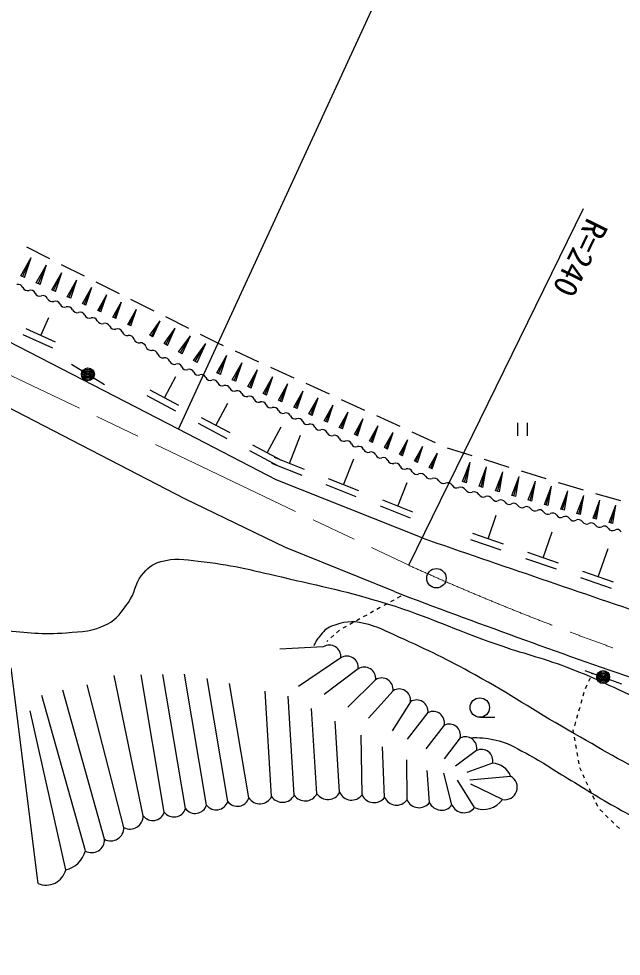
# Model space of a CAD drawing. Units: millimetres, scale not verified. Extents: x 40000 to 680000, y 20000 to 380000.
# Drawn here: x 254806 to 301336, y 248558 to 320937 of the extents above; entities that cross this region are included whole.
import ezdxf
from ezdxf.enums import TextEntityAlignment as Align

# ---------------------------------------------------------------- set-up
doc = ezdxf.new("R2010")
doc.units = ezdxf.units.MM
doc.header["$LTSCALE"] = 1000
doc.linetypes.add('CHAIN', pattern=[18.5, 12, -1.5, 3.5, -1.5])
for name, color, linetype, lineweight in [('M-BGD', 7, 'Continuous', 25), ('M-BMK', 2, 'CHAIN', 13), ('M-BMK-SRVR', 3, 'Continuous', 25), ('M-STR-STRC', 7, 'Continuous', 25)]:
    doc.layers.add(name, color=color, linetype=linetype, lineweight=lineweight)
doc.styles.add('ＭＳ ゴシック', font='')
doc.styles.get('ＭＳ ゴシック').set_extended_font_data('MS Gothic')

msp = doc.modelspace()

# ---------------------------------------------------------------- linework, layer by layer
at = {"layer": 'M-BGD'}
for p, q in [((284926, 278742), (298415, 306275)), ((255403, 303322), (257190, 302425)), ((254955, 301085), (255772, 302508)), ((255104, 301018), (255772, 302508)), ((255253, 300951), (255772, 302508)), ((256162, 300544), (256954, 301926)), ((256306, 300479), (256954, 301926)), ((256451, 300414), (256954, 301926)), ((258084, 301976), (259871, 301079)), ((257359, 300007), (258128, 301348)), ((257500, 299945), (258128, 301348)), ((257640, 299882), (258128, 301348)), ((255253, 300951), (254955, 301085)), ((256451, 300414), (256162, 300544)), ((258548, 299475), (259294, 300774)), ((258684, 299414), (259294, 300774)), ((258820, 299353), (259294, 300774)), ((260765, 300630), (262552, 299733)), ((257640, 299882), (257359, 300007)), ((259729, 298946), (260451, 300205)), ((259860, 298887), (260451, 300205)), ((259992, 298828), (260451, 300205)), ((258820, 299353), (258548, 299475)), ((259992, 298828), (259729, 298946)), ((260901, 298421), (261600, 299639)), ((261028, 298364), (261600, 299639)), ((261156, 298306), (261600, 299639)), ((262064, 297899), (262741, 299078)), ((262188, 297844), (262741, 299078)), ((262311, 297789), (262741, 299078)), ((263446, 299284), (265233, 298386)), ((267152, 289243), (249691, 298235)), ((261156, 298306), (260901, 298421)), ((263219, 297335), (263895, 298514)), ((263342, 297280), (263895, 298514)), ((263466, 297224), (263895, 298514)), ((256505, 296478), (257137, 297872)), ((262311, 297789), (262064, 297899)), ((264929, 296508), (265726, 297609)), ((265046, 296440), (265726, 297609)), ((265163, 296372), (265726, 297609)), ((266127, 297938), (267914, 297040)), ((257644, 295962), (255367, 296994)), ((263466, 297224), (263219, 297335)), ((266035, 295865), (266884, 297039)), ((266159, 295792), (266884, 297039)), ((266284, 295720), (266884, 297039)), ((257437, 295507), (255160, 296539)), ((265163, 296372), (264929, 296508)), ((267156, 295212), (268060, 296460)), ((267289, 295135), (268060, 296460)), ((267421, 295058), (268060, 296460)), ((268808, 296591), (270211, 295886)), ((266284, 295720), (266035, 295865)), ((268294, 294551), (269251, 295874)), ((268434, 294469), (269251, 295874)), ((268575, 294387), (269251, 295874)), ((270211, 295886), (270602, 295708)), ((267421, 295058), (267156, 295212)), ((270104, 293603), (270877, 294956)), ((270245, 293540), (270877, 294956)), ((270387, 293476), (270877, 294956)), ((271511, 295292), (273330, 294461)), ((267636, 283869), (247736, 294159)), ((258872, 294276), (261423, 292697)), ((268575, 294387), (268294, 294551)), ((271298, 293070), (272062, 294405)), ((271438, 293007), (272062, 294405)), ((271578, 292945), (272062, 294405)), ((274240, 294045), (276059, 293214)), ((266061, 291667), (266942, 293315)), ((270387, 293476), (270104, 293603)), ((272489, 292538), (273243, 293857)), ((272627, 292476), (273243, 293857)), ((272765, 292415), (273243, 293857)), ((273677, 292008), (274421, 293310)), ((273813, 291947), (274421, 293310)), ((273949, 291886), (274421, 293310)), ((271578, 292945), (271298, 293070)), ((272765, 292415), (272489, 292538)), ((274860, 291480), (275595, 292764)), ((274995, 291420), (275595, 292764)), ((275129, 291360), (275595, 292764)), ((276968, 292798), (278787, 291967)), ((266928, 290637), (264723, 291815)), ((267163, 291078), (264958, 292256)), ((273949, 291886), (273677, 292008)), ((276041, 290953), (276766, 292221)), ((276174, 290894), (276766, 292221)), ((276306, 290835), (276766, 292221)), ((270030, 289546), (270946, 291262)), ((275129, 291360), (274860, 291480)), ((277218, 290428), (277933, 291679)), ((277349, 290369), (277933, 291679)), ((277479, 290311), (277933, 291679)), ((278391, 289904), (279097, 291138)), ((278520, 289846), (279097, 291138)), ((278649, 289789), (279097, 291138)), ((279697, 291551), (281516, 290720)), ((276306, 290835), (276041, 290953)), ((277479, 290311), (277218, 290428)), ((279561, 289382), (280257, 290599)), ((279688, 289325), (280257, 290599)), ((279815, 289268), (280257, 290599)), ((282425, 290304), (284244, 289473)), ((270897, 288516), (268692, 289694)), ((271132, 288957), (268927, 290135)), ((278649, 289789), (278391, 289904)), ((280727, 288862), (281413, 290062)), ((280853, 288806), (281413, 290062)), ((280978, 288749), (281413, 290062)), ((281890, 288343), (282567, 289527)), ((282014, 288287), (282567, 289527)), ((282138, 288232), (282567, 289527)), ((293327, 289737), (293327, 288737)), ((294077, 289737), (294077, 288737)), ((274683, 285351), (267152, 289243)), ((273999, 287426), (275074, 289438)), ((279815, 289268), (279561, 289382)), ((280978, 288749), (280727, 288862)), ((283049, 287825), (283716, 288993)), ((283171, 287771), (283716, 288993)), ((283293, 287716), (283716, 288993)), ((285154, 289057), (286973, 288226)), ((275708, 286596), (276566, 288778)), ((282138, 288232), (281890, 288343)), ((284205, 287309), (284863, 288460)), ((284325, 287256), (284863, 288460)), ((284446, 287202), (284863, 288460)), ((274866, 286396), (272661, 287574)), ((275102, 286837), (272896, 288015)), ((283293, 287716), (283049, 287825)), ((285357, 286795), (286006, 287929)), ((285476, 286742), (286006, 287929)), ((285595, 286689), (286006, 287929)), ((286506, 286282), (287145, 287400)), ((286623, 286230), (287145, 287400)), ((286740, 286178), (287145, 287400)), ((287885, 287816), (289794, 287221)), ((276872, 286139), (274545, 287053)), ((279896, 284950), (280685, 286958)), ((284446, 287202), (284205, 287309)), ((285595, 286689), (285357, 286795)), ((289080, 285201), (289669, 286710)), ((289235, 285158), (289669, 286710)), ((289391, 285115), (289669, 286710)), ((290749, 286924), (292658, 286329)), ((276689, 285673), (274362, 286588)), ((286740, 286178), (286506, 286282)), ((290352, 284846), (290934, 286338)), ((290505, 284803), (290934, 286338)), ((290659, 284760), (290934, 286338)), ((291620, 284492), (292196, 285966)), ((291772, 284449), (292196, 285966)), ((291924, 284407), (292196, 285966)), ((293613, 286032), (295523, 285437)), ((285960, 280853), (274683, 285351)), ((281060, 284493), (278733, 285407)), ((289391, 285115), (289080, 285201)), ((292885, 284138), (293453, 285595)), ((293035, 284097), (293453, 285595)), ((293185, 284055), (293453, 285595)), ((294146, 283786), (294708, 285226)), ((294294, 283745), (294708, 285226)), ((294442, 283703), (294708, 285226)), ((280877, 284028), (278550, 284942)), ((284085, 283304), (284805, 285138)), ((290659, 284760), (290352, 284846)), ((291924, 284407), (291620, 284492)), ((295404, 283435), (295959, 284857)), ((295550, 283394), (295959, 284857)), ((295696, 283353), (295959, 284857)), ((296477, 285139), (297112, 284941)), ((296658, 283084), (297206, 284490)), ((296802, 283044), (297206, 284490)), ((296947, 283004), (297206, 284490)), ((297112, 284941), (298395, 284572)), ((275419, 280109), (267636, 283869)), ((285248, 282847), (282921, 283761)), ((293185, 284055), (292885, 284138)), ((294442, 283703), (294146, 283786)), ((297908, 282735), (298450, 284123)), ((298051, 282695), (298450, 284123)), ((298194, 282655), (298450, 284123)), ((299155, 282387), (299690, 283758)), ((299296, 282347), (299690, 283758)), ((299356, 284296), (301278, 283743)), ((299437, 282308), (299690, 283758)), ((285065, 282382), (282738, 283296)), ((295696, 283353), (295404, 283435)), ((296947, 283004), (296658, 283084)), ((300399, 282039), (300927, 283394)), ((300538, 282000), (300927, 283394)), ((300677, 281961), (300927, 283394)), ((291055, 280779), (291686, 282609)), ((298194, 282655), (297908, 282735)), ((299437, 282308), (299155, 282387)), ((300677, 281961), (300399, 282039)), ((292236, 280371), (289873, 281187)), ((295308, 279311), (296003, 281323)), ((283814, 276709), (275419, 280109)), ((292073, 279899), (289710, 280714)), ((296490, 278903), (294127, 279719)), ((299562, 277842), (300320, 280037)), ((296327, 278430), (293964, 279246)), ((300744, 277434), (298381, 278250)), ((300581, 276962), (298217, 277778)), ((283254, 275770), (282991, 275625)), ((283780, 276059), (283517, 275914)), ((284305, 276348), (284042, 276203)), ((281989, 275074), (281940, 275047)), ((282202, 275191), (281989, 275074)), ((282728, 275481), (282465, 275336)), ((280628, 274318), (280366, 274172)), ((281153, 274609), (280891, 274464)), ((281677, 274901), (281415, 274755)), ((279581, 273733), (279355, 273535)), ((280104, 274027), (279842, 273881)), ((278679, 272942), (278593, 272866)), ((279130, 273337), (278904, 273140)), ((278327, 272443), (274968, 272255)), ((279674, 271596), (276419, 269387)), ((256295, 254173), (254218, 270820)), ((281021, 270750), (278383, 268778)), ((264414, 259406), (262180, 270228)), ((266047, 259680), (264267, 270274)), ((267680, 259955), (265939, 270311)), ((269313, 260229), (267612, 270348)), ((270946, 260504), (269350, 269997)), ((298531, 270625), (301350, 269601)), ((298829, 269783), (298953, 270057)), ((299077, 270330), (299114, 270413)), ((262927, 258497), (260100, 269511)), ((272579, 260778), (271093, 269619)), ((282368, 269904), (280221, 267793)), ((298582, 269237), (298706, 269510)), ((259952, 256698), (256579, 268692)), ((261440, 257587), (258217, 269101)), ((274331, 260887), (273826, 269027)), ((276083, 260996), (275608, 268640)), ((283715, 269057), (281818, 266937)), ((298401, 268666), (298484, 268954)), ((285062, 268211), (283645, 265957)), ((298236, 268089), (298318, 268377)), ((258433, 255242), (255679, 267504)), ((277835, 261105), (277427, 267676)), ((286408, 267365), (284815, 265330)), ((297905, 266935), (297988, 267224)), ((298070, 267512), (298153, 267801)), ((279587, 261214), (279246, 266700)), ((287657, 266388), (286234, 264570)), ((290402, 267011), (291582, 267019)), ((297739, 266359), (297822, 266647)), ((297635, 265995), (297657, 266070)), ((297673, 265777), (297635, 265995)), ((281323, 261018), (281263, 265619)), ((288905, 265410), (287652, 263810)), ((297774, 265185), (297723, 265481)), ((283058, 260823), (282909, 264736)), ((290153, 264433), (288543, 263237)), ((297876, 264594), (297825, 264889)), ((297977, 264002), (297926, 264298)), ((284794, 260628), (284779, 263733)), ((298079, 263411), (298028, 263707)), ((286529, 260433), (286359, 262886)), ((291402, 263456), (289405, 262752)), ((298259, 262844), (298133, 263117)), ((288265, 260237), (287627, 262685)), ((290000, 260042), (288683, 262151)), ((289647, 262182), (292795, 262450)), ((298510, 262299), (298384, 262572)), ((298761, 261754), (298635, 262027)), ((292167, 260659), (289720, 261842)), ((299012, 261209), (298887, 261482)), ((299263, 260665), (299138, 260937)), ((299515, 260120), (299389, 260392)), ((299902, 259671), (299687, 259880)), ((300331, 259251), (300116, 259461)), ((300760, 258832), (300545, 259041)), ((301189, 258412), (300974, 258622))]:
    msp.add_line(p, q, dxfattribs=at)
for centre, radius in [((260148, 293486), 500), ((260148, 293486), 400), ((260148, 293486), 300), ((260148, 293486), 200), ((260148, 293486), 100), ((299940, 270113), 500), ((299940, 270113), 400), ((299940, 270113), 300), ((299940, 270113), 200), ((299940, 270113), 100), ((290413, 267761), 750)]:
    msp.add_circle(centre, radius, dxfattribs=at)
for centre, radius, start, end in [((254759, 300042), 384, 20.88863, 105.49375), ((255478, 300339), 393, 204.21459, 287.84138), ((255719, 299592), 393, 24.21459, 107.84138), ((256437, 299913), 393, 204.21459, 287.84138), ((256677, 299166), 393, 24.21459, 107.84138), ((257395, 299487), 393, 204.21459, 287.84138), ((257636, 298739), 393, 24.21459, 107.84138), ((258354, 299061), 393, 204.21459, 287.84138), ((258595, 298313), 393, 24.21459, 107.84138), ((259313, 298634), 393, 204.21459, 287.84138), ((259553, 297887), 393, 24.21459, 107.84138), ((260271, 298208), 393, 204.21459, 287.84138), ((260512, 297461), 393, 24.21459, 107.84138), ((261230, 297782), 393, 204.21459, 287.84138), ((261470, 297034), 393, 24.21459, 107.84138), ((262189, 297356), 393, 204.21459, 287.84138), ((262429, 296608), 393, 24.21459, 107.84138), ((263186, 296894), 416, 197.56826, 278.66894), ((263311, 296071), 416, 17.56826, 98.66894), ((264107, 296321), 416, 197.56826, 278.66894), ((264233, 295498), 416, 17.56826, 98.66894), ((265028, 295748), 416, 197.56826, 278.66894), ((265154, 294925), 416, 17.56826, 98.66894), ((265949, 295175), 416, 197.56826, 278.66894), ((266075, 294352), 416, 17.56826, 98.66894), ((266816, 294621), 371, 202.91235, 289.02519), ((267058, 293919), 371, 22.91235, 109.02519), ((267744, 294207), 371, 202.91235, 289.02519), ((267986, 293505), 371, 22.91235, 109.02519), ((268671, 293794), 371, 202.91235, 289.02519), ((268914, 293092), 371, 22.91235, 109.02519), ((269599, 293380), 371, 202.91235, 289.02519), ((269841, 292678), 371, 22.91235, 109.02519), ((270527, 292966), 371, 202.91235, 289.02519), ((270769, 292264), 371, 22.91235, 109.02519), ((271455, 292552), 371, 202.91235, 289.02519), ((271697, 291850), 371, 22.91235, 109.02519), ((272393, 292143), 383, 202.99081, 287.76447), ((272627, 291415), 383, 22.99081, 107.76447), ((273333, 291713), 383, 202.99081, 287.76447), ((273566, 290984), 383, 22.99081, 107.76447), ((274273, 291282), 383, 202.99081, 287.76447), ((274506, 290554), 383, 22.99081, 107.76447), ((275212, 290852), 383, 202.99081, 287.76447), ((275446, 290123), 383, 22.99081, 107.76447), ((276152, 290421), 383, 202.99081, 287.76447), ((276385, 289692), 383, 22.99081, 107.76447), ((277092, 289990), 383, 202.99081, 287.76447), ((277325, 289262), 383, 22.99081, 107.76447), ((278031, 289560), 383, 202.99081, 287.76447), ((278265, 288831), 383, 22.99081, 107.76447), ((278971, 289129), 383, 202.99081, 287.76447), ((279204, 288400), 383, 22.99081, 107.76447), ((279910, 288698), 383, 202.99081, 287.76447), ((280144, 287970), 383, 22.99081, 107.76447), ((280850, 288268), 383, 202.99081, 287.76447), ((281083, 287539), 383, 22.99081, 107.76447), ((281790, 287837), 383, 202.99081, 287.76447), ((282023, 287108), 383, 22.99081, 107.76447), ((282729, 287406), 383, 202.99081, 287.76447), ((282963, 286678), 383, 22.99081, 107.76447), ((283669, 286976), 383, 202.99081, 287.76447), ((283902, 286247), 383, 22.99081, 107.76447), ((284609, 286545), 383, 202.99081, 287.76447), ((284842, 285817), 383, 22.99081, 107.76447), ((285555, 286178), 417, 210.68487, 291.70514), ((285863, 285403), 417, 30.68487, 111.70514), ((286583, 285828), 417, 210.68487, 291.70514), ((286891, 285053), 417, 30.68487, 111.70514), ((287611, 285478), 417, 210.68487, 291.70514), ((287919, 284703), 417, 30.68487, 111.70514), ((288639, 285128), 417, 210.68487, 291.70514), ((288947, 284353), 417, 30.68487, 111.70514), ((289667, 284778), 417, 210.68487, 291.70514), ((289975, 284003), 417, 30.68487, 111.70514), ((290695, 284428), 417, 210.68487, 291.70514), ((291003, 283653), 417, 30.68487, 111.70514), ((291682, 284073), 380, 213.20935, 298.33486), ((292042, 283405), 380, 33.20935, 118.33486), ((292679, 283820), 380, 213.20935, 298.33486), ((293039, 283152), 380, 33.20935, 118.33486), ((293676, 283567), 380, 213.20935, 298.33486), ((294037, 282899), 380, 33.20935, 118.33486), ((294674, 283314), 380, 213.20935, 298.33486), ((295034, 282646), 380, 33.20935, 118.33486), ((295671, 283061), 380, 213.20935, 298.33486), ((296031, 282393), 380, 33.20935, 118.33486), ((296668, 282808), 380, 213.20935, 298.33486), ((297029, 282140), 380, 33.20935, 118.33486), ((297666, 282555), 380, 213.20935, 298.33486), ((298026, 281887), 380, 33.20935, 118.33486), ((298663, 282303), 380, 213.20935, 298.33486), ((299023, 281634), 380, 33.20935, 118.33486), ((299661, 282050), 380, 213.20935, 298.33486), ((300021, 281382), 380, 33.20935, 118.33486), ((300658, 281797), 380, 213.20935, 298.33486), ((1499485, 3798667), 3721244, 250.96734, 251.26578), ((301018, 281129), 380, 33.20935, 118.33486), ((529331, 924119), 692401, 249.23181, 250.90027), ((278797, 271696), 883, 353.54591, 122.16812), ((280144, 270849), 883, 353.54591, 122.16812), ((281491, 270003), 883, 353.54591, 122.16812), ((282838, 269157), 883, 353.54591, 122.16812), ((284185, 268310), 883, 353.54591, 122.16812), ((285531, 267464), 883, 353.54591, 122.16812), ((286799, 266578), 878, 347.4591, 116.42837), ((288048, 265601), 878, 347.4591, 116.42837), ((289296, 264624), 878, 347.4591, 116.42837), ((290544, 263646), 878, 347.4591, 116.42837), ((291335, 261895), 1562, 20.819, 87.55222), ((292344, 261603), 960, 259.41792, 61.95091), ((271691, 261071), 936, 217.28562, 341.79963), ((273423, 261352), 1020, 214.21632, 332.89199), ((275175, 261461), 1020, 214.21632, 332.89199), ((276927, 261570), 1020, 214.21632, 332.89199), ((278679, 261679), 1020, 214.21632, 332.89199), ((280512, 261625), 1012, 203.99028, 323.171), ((282248, 261430), 1012, 203.99028, 323.171), ((283983, 261235), 1012, 203.99028, 323.171), ((285719, 261040), 1012, 203.99028, 323.171), ((290709, 261668), 1774, 246.4573, 325.30541), ((266792, 260247), 936, 217.28562, 341.79963), ((268425, 260522), 936, 217.28562, 341.79963), ((270058, 260796), 936, 217.28562, 341.79963), ((287454, 260844), 1012, 203.99028, 323.171), ((289190, 260649), 1012, 203.99028, 323.171), ((263405, 259386), 1010, 241.75618, 1.12173), ((265159, 259973), 936, 217.28562, 341.79963), ((261918, 258477), 1010, 241.75618, 1.12173), ((260430, 257568), 1010, 241.75618, 1.12173), ((258041, 257172), 1969, 281.48185, 346.06248), ((256916, 255605), 1560, 246.56887, 346.55964)]:
    msp.add_arc(centre, radius, start, end, dxfattribs=at)
for points, knots in [([(249721, 274397), (251531, 274017), (252080, 273919), (253610, 273742), (255502, 273524), (256583, 273390), (258481, 273538), (259735, 273637), (260509, 273630), (261633, 274194), (262452, 274605), (262722, 275139), (263270, 275872), (263814, 276600), (263730, 277248), (264293, 277960), (264734, 278517), (265085, 278826), (265767, 279025), (266857, 279343), (267544, 279189), (268673, 279066), (271214, 278790), (272609, 278410), (275100, 277839), (278303, 277106), (280113, 276736), (283254, 275770), (286623, 274733), (288388, 273794), (291721, 272643), (293819, 271919), (295043, 271654), (297124, 270884), (299724, 269922), (301058, 269084), (303634, 268060), (305974, 267130), (307317, 266690), (309692, 265851), (311862, 265084), (313090, 264694), (315260, 263928), (320296, 262150), (323067, 261011), (328114, 259263), (331908, 257950), (334036, 257222), (337857, 255990), (342021, 254648), (344345, 253867), (348542, 252635), (350957, 251927), (352397, 251813), (354764, 250958), (356421, 250360), (357175, 249517), (358899, 249157), (360731, 248775), (361819, 249055), (363689, 249117), (366166, 249200), (367569, 249193), (370020, 249569), (372014, 249875), (373150, 250036), (375068, 250661), (377359, 251408), (378620, 251925), (380772, 253009), (382400, 253829), (383275, 254362), (384837, 255302), (388081, 257253), (389894, 258360), (393024, 260488), (396054, 262550), (397867, 263575), (400637, 265975), (402677, 267743), (403610, 268966), (405357, 271024), (406763, 272681), (407381, 273743), (408658, 275501), (409625, 276831), (410260, 277518), (411087, 278940), (411344, 279383), (411442, 279537), (411723, 280089)], [0, 0, 0, 0, 1, 1, 1, 2, 2, 2, 3, 3, 3, 4, 4, 4, 5, 5, 5, 6, 6, 6, 7, 7, 7, 8, 8, 8, 9, 9, 9, 10, 10, 10, 11, 11, 11, 12, 12, 12, 13, 13, 13, 14, 14, 14, 15, 15, 15, 16, 16, 16, 17, 17, 17, 18, 18, 18, 19, 19, 19, 20, 20, 20, 21, 21, 21, 22, 22, 22, 23, 23, 23, 24, 24, 24, 25, 25, 25, 26, 26, 26, 27, 27, 27, 28, 28, 28, 29, 29, 29, 30, 30, 30, 30]), ([(383121, 246982), (381981, 246555), (381607, 246447), (380611, 246193), (378984, 245780), (378014, 245861), (376353, 245619), (374732, 245384), (373815, 245299), (372205, 244991), (369823, 244536), (368515, 244152), (366147, 243626), (364251, 243204), (363225, 242728), (361290, 242560), (360013, 242450), (359271, 242520), (358015, 242778), (355795, 243235), (354676, 243950), (352584, 244824), (350154, 245839), (348869, 246582), (346443, 247607), (344465, 248442), (343353, 248906), (341340, 249653), (338204, 250815), (336402, 251338), (333234, 252408), (328973, 253846), (326593, 254670), (322317, 256063), (318468, 257317), (316265, 257879), (312438, 259199), (309183, 260323), (307301, 260825), (304168, 262255), (301365, 263534), (299919, 264504), (297236, 266019), (294398, 267623), (292912, 268701), (290058, 270276), (287808, 271517), (286506, 272141), (284163, 273195), (283128, 273660), (282565, 274000), (281461, 274259), (280508, 274482), (279886, 274371), (278966, 274040), (278510, 273876), (278317, 273621), (278020, 273239), (277818, 272981), (277744, 272859), (277583, 272523)], [0, 0, 0, 0, 1, 1, 1, 2, 2, 2, 3, 3, 3, 4, 4, 4, 5, 5, 5, 6, 6, 6, 7, 7, 7, 8, 8, 8, 9, 9, 9, 10, 10, 10, 11, 11, 11, 12, 12, 12, 13, 13, 13, 14, 14, 14, 15, 15, 15, 16, 16, 16, 17, 17, 17, 18, 18, 18, 19, 19, 19, 20, 20, 20, 20]), ([(289645, 265430), (290486, 265450), (290812, 265427), (291539, 265279), (292560, 265072), (293067, 264710), (293989, 264224), (295388, 263488), (296101, 262950), (297458, 262139), (299094, 261161), (299978, 260557), (301655, 259653), (304468, 258136), (306144, 257475), (309088, 256231), (314591, 253904), (317755, 252791), (323389, 250802), (328084, 249145), (330813, 248508), (335506, 246847), (337933, 245989), (339313, 245553), (341674, 244529), (343625, 243682), (344287, 243360), (346587, 242182)], [0, 0, 0, 0, 1, 1, 1, 2, 2, 2, 3, 3, 3, 4, 4, 4, 5, 5, 5, 6, 6, 6, 7, 7, 7, 8, 8, 8, 9, 9, 9, 9])]:
    msp.add_open_spline(points, degree=3, knots=knots, dxfattribs=at)
at = {"layer": 'M-BMK'}
msp.add_line((248654, 296029), (284926, 278742), dxfattribs=at)
msp.add_arc((372349, 472347), 212428, 245.69827, 251.028, dxfattribs=at)
at = {"layer": 'M-BMK-SRVR'}
msp.add_circle((287061, 277740), 750, dxfattribs=at)
at = {"layer": 'M-STR-STRC'}
msp.add_line((267152, 289243), (282781, 323179), dxfattribs=at)

# ---------------------------------------------------------------- texts
at = {"layer": 'M-BGD', "style": 'ＭＳ ゴシック'}
msp.add_text('R=240', height=1833, rotation=243.899, dxfattribs=at).set_placement((298237, 305911), align=Align.BOTTOM_LEFT)

doc.saveas('drawing.dxf')
